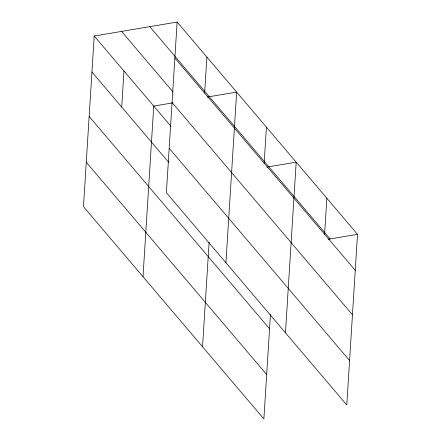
<?xml version="1.0" encoding="UTF-8"?>
<svg xmlns="http://www.w3.org/2000/svg" width="441" height="441" viewBox="0 0 441 441"><rect width="100%" height="100%" fill="white"/><g stroke="black" fill="none" stroke-linecap="round" stroke-linejoin="round"><path stroke-width="0.66" d="M177.122 22.05L166.389 192.7L346.791 404.987L357.524 234.336L177.122 22.05L94.209 36.013L83.476 206.664L263.878 418.95L270.454 314.4M121.71 107.069L123.976 71.04M143.005 276.722L153.744 106.072L172.431 102.924M204.624 93.106L206.89 57.076M202.54 346.775L209.117 242.225M225.919 262.753L236.657 92.103L207.281 97.053M264.153 163.159L266.425 127.129M285.454 332.806L296.187 162.156L266.816 167.106M324.593 234.276L326.858 198.246M328.148 239.281L357.524 234.336M149.764 26.658L330.166 238.945M174.857 58.08L355.259 270.361M121.573 31.405L173.109 92.048M172.062 102.505L352.464 314.786M94.209 36.013L171.069 126.457M169.184 148.275L349.586 360.562M91.943 72.043L168.804 162.486M89.148 116.468L269.55 328.754M86.271 162.238L266.673 374.525"/></g></svg>
